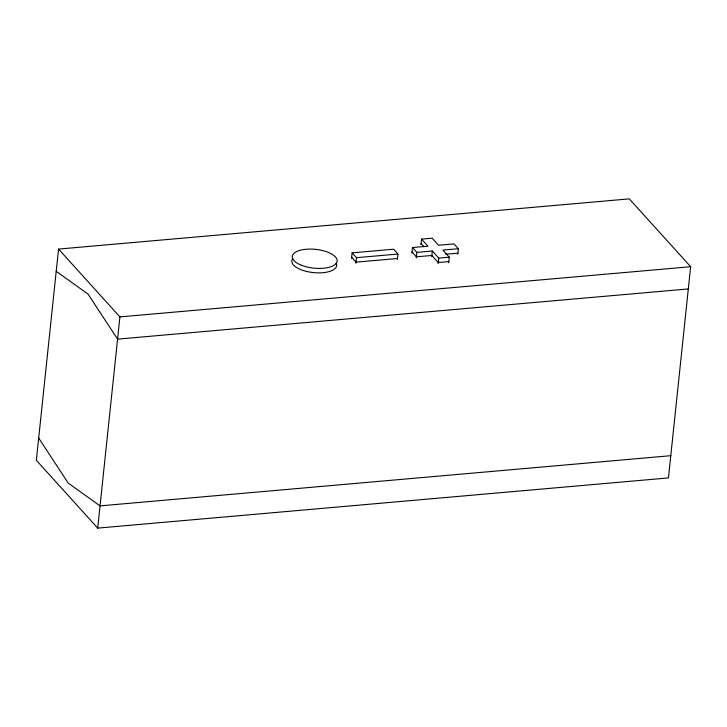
<?xml version="1.0" encoding="UTF-8"?>
<svg xmlns="http://www.w3.org/2000/svg" width="727" height="727" viewBox="0 0 727 727"><rect width="100%" height="100%" fill="white"/><g stroke="black" fill="none" stroke-linecap="round" stroke-linejoin="round"><path stroke-width="1.09" d="M58.551 249.079L36.35 460.291L97.709 528.12L668.449 477.921L690.65 266.709L629.291 198.88L58.551 249.079L119.91 316.899L97.709 528.12M351.55 258.412L352.132 252.851L393.625 249.207L397.996 254.041L397.415 259.594M355.921 263.247L356.503 257.685L352.132 252.851M411.909 253.105L412.491 247.543L427.958 246.189L421.551 239.11L432.12 238.183L438.517 245.253L453.984 243.899L458.355 248.734L457.774 254.286M416.28 257.94L416.862 252.378L412.491 247.543M420.969 244.672L421.551 239.11M431.747 256.576L432.329 251.015L416.862 252.378M438.145 263.656L438.726 258.094L432.329 251.015M448.704 262.729L449.295 257.167L442.888 250.088L458.355 248.734M356.503 257.685L397.996 254.041M397.533 258.485L356.039 262.138L351.668 257.303M445.733 254.241L457.892 253.178M438.726 258.094L449.295 257.167M448.823 261.611L438.263 262.538L431.856 255.468L416.398 256.822L412.018 251.996M119.91 316.899L690.65 266.709M688.315 288.937L117.574 339.136L88.058 294.108L56.215 271.307M670.785 455.693L100.044 505.883L68.202 483.091L38.685 438.063M421.087 243.554L423.932 246.698M336.21 263.138A22.555 9.424 6 0 1 313.346 272.589A22.555 9.424 6 0 1 292.727 258.639M301.469 265.255A22.555 9.424 6 0 0 337.037 261.702A22.555 9.424 6 0 0 305.631 249.306A22.555 9.424 6 0 0 301.469 265.255"/></g></svg>
